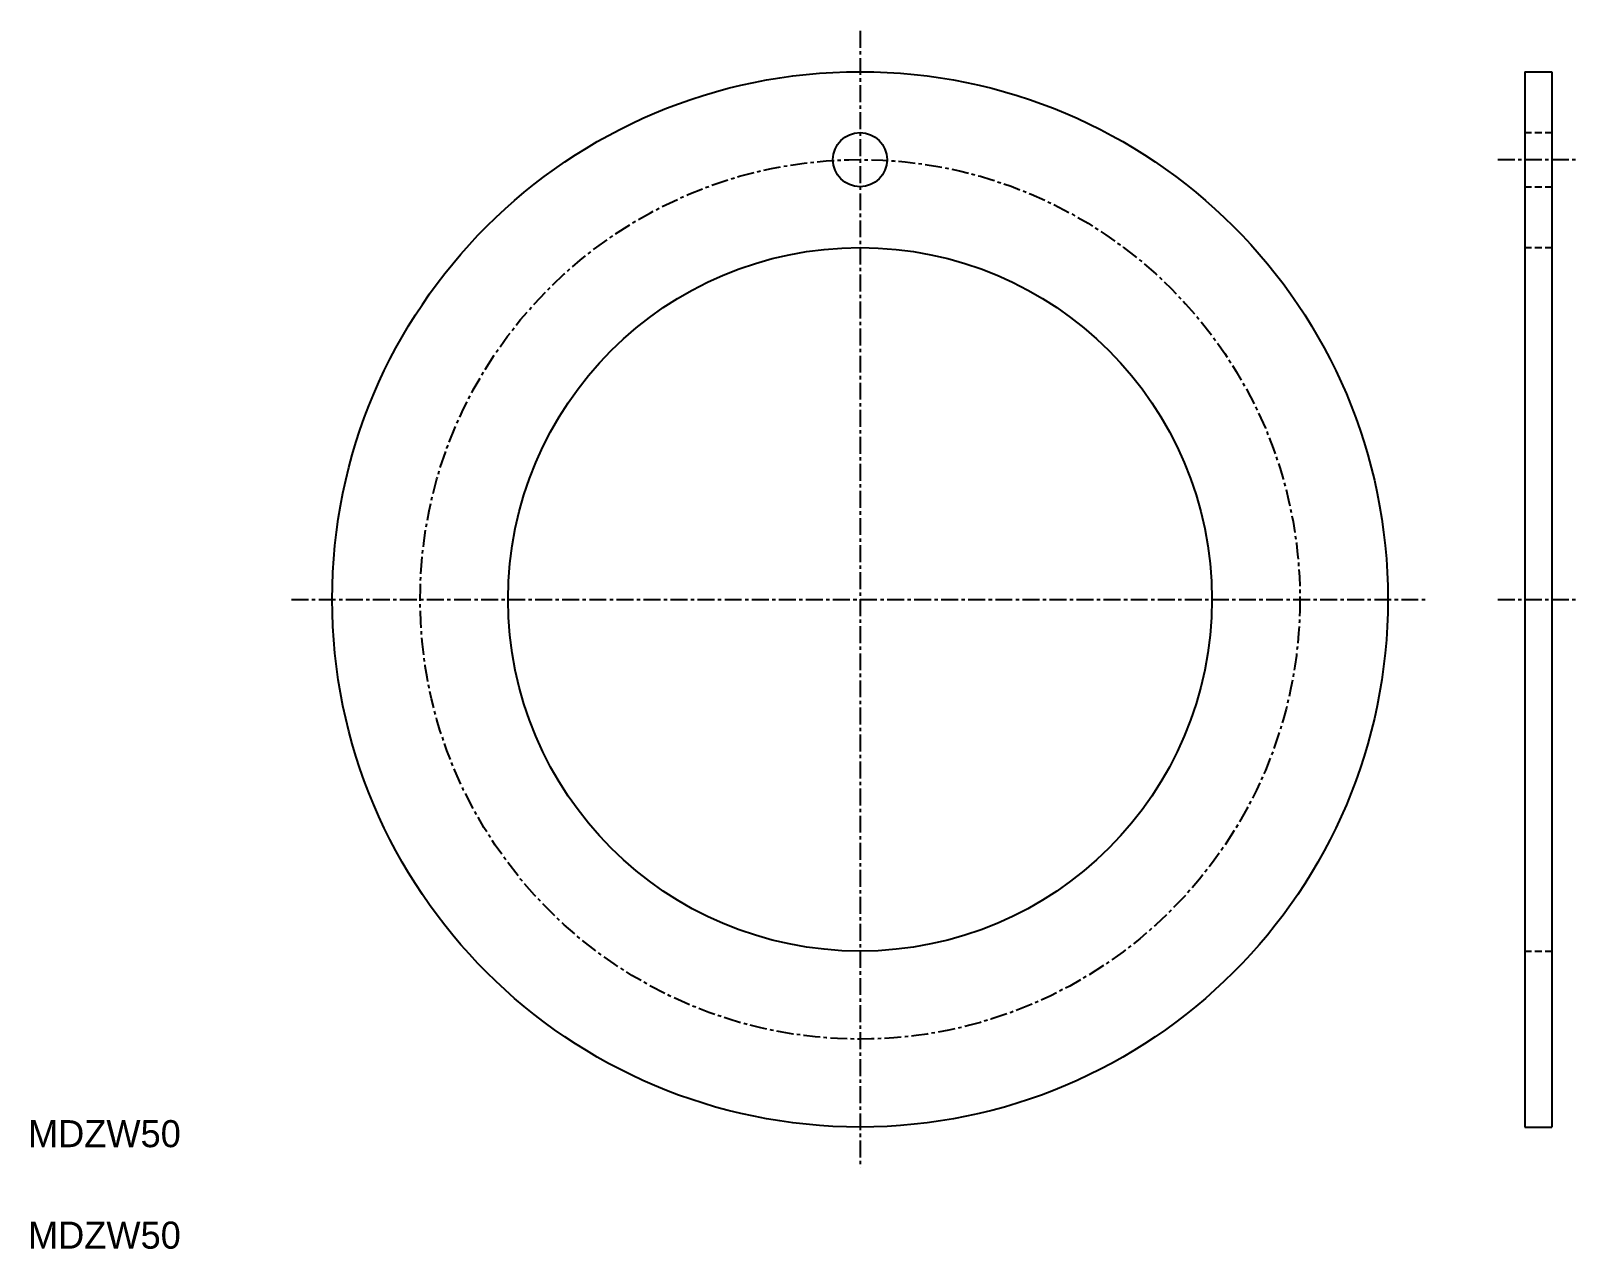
# Model space of a CAD drawing. Extents: x 10 to 125, y 10 to 100.
import ezdxf

# ---------------------------------------------------------------- set-up
doc = ezdxf.new("R2010")
doc.units = 0
doc.linetypes.add('CENTER', pattern=[2, 1.25, -0.25, 0.25, -0.25])
doc.linetypes.add('DASHED', pattern=[0.75, 0.5, -0.25])
doc.layers.get('0').update_dxf_attribs({"linetype": 'CONTINUOUS'})
doc.layers.add('CENTER', color=1, linetype='CENTER')

msp = doc.modelspace()

# ---------------------------------------------------------------- linework, layer by layer
at = {"color": 7, "linetype": 'CONTINUOUS'}
for p, q in [((120.6, 96.99), (120.6, 18.99)), ((120.6, 96.99), (122.6, 96.99)), ((122.6, 96.99), (122.6, 18.99)), ((120.6, 18.99), (122.6, 18.99))]:
    msp.add_line(p, q, dxfattribs=at)
at = {"color": 3, "linetype": 'DASHED'}
for p, q in [((120.6, 92.49), (122.6, 92.49)), ((120.6, 88.49), (122.6, 88.49)), ((120.6, 83.99), (122.6, 83.99)), ((120.6, 77.49), (120.6, 77.49)), ((120.6, 57.99), (120.6, 57.99)), ((120.6, 31.99), (122.6, 31.99))]:
    msp.add_line(p, q, dxfattribs=at)
at = {"color": 7, "linetype": 'CONTINUOUS'}
for centre, radius in [((71.48, 57.99), 39), ((71.48, 90.49), 2), ((71.48, 57.99), 26)]:
    msp.add_circle(centre, radius, dxfattribs=at)
at = {"layer": 'CENTER', "color": 1, "linetype": 'CENTER'}
for p, q in [((71.48, 100), (71.48, 15.99)), ((118.6, 90.49), (124.6, 90.49)), ((29.48, 57.99), (113.48, 57.99)), ((118.6, 57.99), (124.6, 57.99))]:
    msp.add_line(p, q, dxfattribs=at)
msp.add_circle((71.48, 57.99), 32.5, dxfattribs=at)

# ---------------------------------------------------------------- texts
at = {"color": 7, "linetype": 'CONTINUOUS'}
for p in [(10, 17.5), (10, 10)]:
    msp.add_text('MDZW50', height=2, dxfattribs=at).set_placement(p)

doc.saveas('drawing.dxf')
